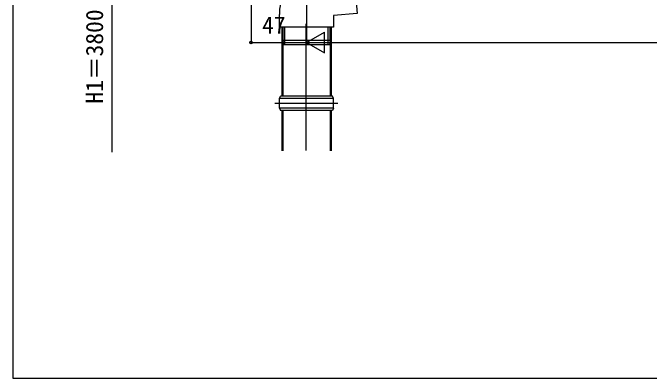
# Model space of a CAD drawing. Units: millimetres, scale not verified. Extents: x -875 to 875, y -1304 to 1298.
# Drawn here: x -875 to -336, y -1304 to -994 of the extents above; entities that cross this region are included whole.
import ezdxf
from ezdxf.enums import TextEntityAlignment as Align

# ---------------------------------------------------------------- set-up
doc = ezdxf.new("R2010")
doc.units = ezdxf.units.MM
doc.header["$LTSCALE"] = 8
for name, color, linetype in [('0-5_YKK_13', 4, 'Continuous'), ('0-6_YKK_D', 6, 'Continuous'), ('0-7_YKK_ZWAK', 7, 'Continuous')]:
    doc.layers.add(name, color=color, linetype=linetype)
doc.styles.add('ＭＳ ゴシック', font='')
doc.styles.get('ＭＳ ゴシック').set_extended_font_data('MS Gothic')

msp = doc.modelspace()

# ---------------------------------------------------------------- linework, layer by layer
at = {"layer": '0-5_YKK_13'}
for p, q in [((-649, -1006.542), (-649, -995.626)), ((-603, -996.542), (-603, -1006.542)), ((-603, -1006.542), (-649, -1006.542)), ((-647, -1006.542), (-647, -1064.992)), ((-646, -1017.542), (-646, -1006.542)), ((-646, -1006.542), (-646, -1064.992)), ((-644.4, -1021.542), (-644.4, -1006.542)), ((-626.5, -1003.748), (-626.5, -1111.089)), ((-607.6, -1021.542), (-607.6, -1006.542)), ((-606, -1017.542), (-606, -1006.542)), ((-606, -1006.542), (-606, -1064.992)), ((-605, -1006.542), (-605, -1064.992)), ((-646, -1017.542), (-645.4, -1021.542)), ((-646, -1017.542), (-606, -1017.542)), ((-649, -1066.992), (-648, -1064.992)), ((-603, -1066.992), (-649, -1066.992)), ((-649, -1074.992), (-649, -1066.992)), ((-604, -1064.992), (-648, -1064.992)), ((-603, -1066.992), (-604, -1064.992)), ((-603, -1074.992), (-603, -1066.992)), ((-652.73, -1070.992), (-599.521, -1070.992)), ((-603, -1074.992), (-649, -1074.992)), ((-649, -1074.992), (-648, -1076.992)), ((-604, -1076.992), (-648, -1076.992)), ((-647, -1076.992), (-647, -1111.165)), ((-646, -1076.992), (-646, -1111.165)), ((-606, -1076.992), (-606, -1111.165)), ((-605, -1076.992), (-605, -1111.165)), ((-603, -1074.992), (-604, -1076.992))]:
    msp.add_line(p, q, dxfattribs=at)
for points in [[(-587.085, -948.974), (-583.076, -994.799), (-603, -996.542)], [(-606, -1017.542), (-606.6, -1021.542), (-645.4, -1021.542)]]:
    msp.add_lwpolyline(points, dxfattribs=at)
msp.add_arc((-604, -995.626), 45, 95, 180, dxfattribs=at)
at = {"layer": '0-6_YKK_D'}
for p, q in [((-791, -908.492), (-791, -1112.471)), ((-673, -940.738), (-673, -1020.492)), ((-626, -946.42), (-626, -1020.492)), ((-626, -1019.492), (-610.845, -1010.742)), ((-610.845, -1028.242), (-610.845, -1010.742)), ((-673, -1019.492), (-626, -1019.492)), ((-626, -1019.492), (-610.845, -1028.242)), ((-626, -1019.492), (-595.689, -1019.492)), ((-608.5, -1019.492), (506.5, -1019.492))]:
    msp.add_line(p, q, dxfattribs=at)
msp.add_circle((-673, -1019.492), 1.075, dxfattribs=at)
at = {"layer": '0-7_YKK_ZWAK'}
msp.add_line((-875, 1245.9), (-875, -1304.1), dxfattribs=at)
msp.add_lwpolyline([(-875, -1304.1), (875, -1304.1), (875, 1245.9)], dxfattribs=at)

# ---------------------------------------------------------------- texts
at = {"layer": '0-6_YKK_D', "style": 'ＭＳ ゴシック'}
msp.add_text('H1＝3800', height=14.66, rotation=90, dxfattribs=at).set_placement((-794, -1071.22), align=Align.BOTTOM_LEFT)
msp.add_text('47', height=14.66, dxfattribs=at).set_placement((-663.648, -1016.492), align=Align.BOTTOM_LEFT)

doc.saveas('drawing.dxf')
